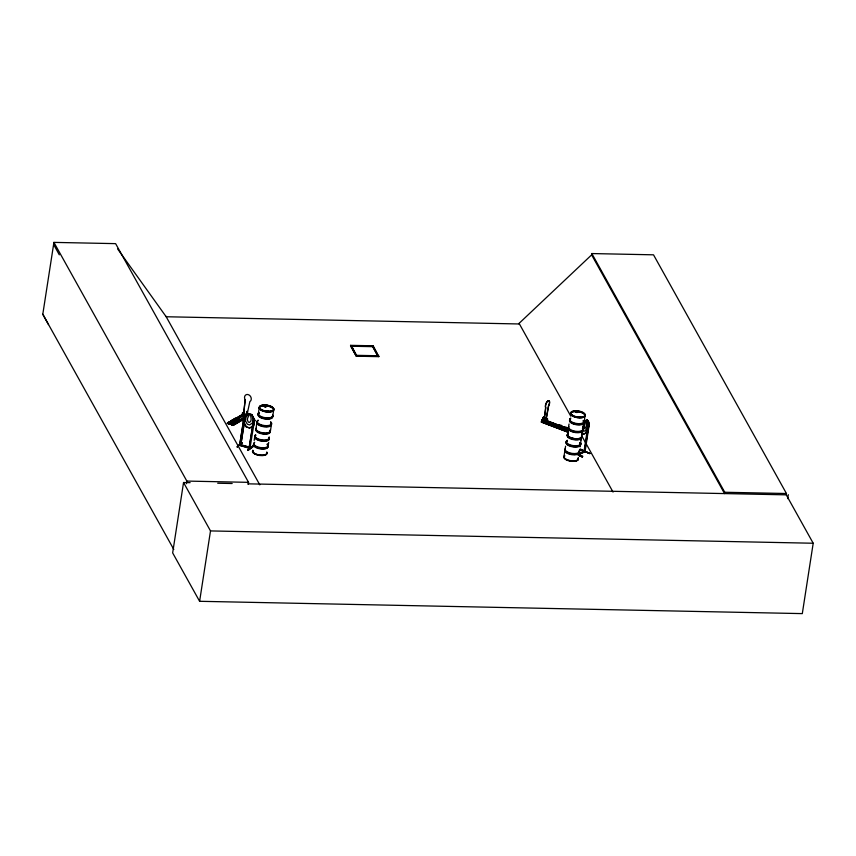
<?xml version="1.0" encoding="UTF-8"?>
<svg xmlns="http://www.w3.org/2000/svg" width="856" height="856" viewBox="0 0 856 856"><rect width="100%" height="100%" fill="white"/><g stroke="black" fill="none" stroke-linecap="round" stroke-linejoin="round"><path stroke-width="1.28" d="M252.745 450.695A7.319 3.039 8.8 0 0 259.625 455.478A7.319 3.039 8.8 0 0 266.751 452.567L266.879 452.343A7.34 3.039 8.8 0 1 259.668 455.221A7.34 3.039 8.8 0 1 252.766 450.438M588.265 423.699L583.974 451.904L584.199 450.823L585.194 450.78M246.935 411.34L246.956 412.089M246.913 412.164L247.095 411.49M545.721 418.274L547.551 418.969L547.091 420.564L544.577 422.029L544.801 420.564L542.062 419.515L541.837 420.981L544.341 419.526C545.903 416.53 543.025 418.937 544.042 417.642M543.967 418.135L543.881 417.428L543.346 418.231M544.395 418.477L544.544 417.792M544.844 418.135C544.48 419.857 545.09 416.904 544.223 418.445M543.935 417.568L543.571 418.327L543.111 417.439L542.79 419.494M245.158 399.805L243.746 413.641L246.956 414.978L249.866 401.592A3.916 3.167 59.8 0 0 250.637 396.617A3.916 3.167 59.8 0 0 245.929 394.83A3.916 3.167 59.8 0 0 245.158 399.805L243.628 413.716L247.084 414.903M543.924 420.97L545.614 407.638A3.916 1.626 -69.2 0 1 546.385 402.662A3.916 1.626 -69.2 0 1 549.188 401.036A3.916 1.626 -69.2 0 1 548.418 406.012L545.903 419.815L544.127 421.045L546.117 419.9L548.621 406.086A3.916 1.626 -69.2 0 0 549.392 401.111A3.916 1.626 -69.2 0 0 546.588 402.748A3.916 1.626 -69.2 0 0 545.818 407.724L544.127 421.045M48.492 324.606L42.8 314.227L53.917 242.387L115.614 243.639L248.55 482.345L248.229 484.4L247.919 483.833L786.247 494.843L813.2 543.239L802.307 613.613L199.609 601.297L172.655 552.901L183.548 482.517L190.118 482.656M186.448 483.694L186.854 481.083L53.917 242.387M199.609 601.297L210.501 530.923L183.548 482.517M229.419 421.666L234.405 423.56L229.419 421.666L227.782 422.618L233.046 425.443L244.549 418.745M230.51 421.034L235.443 423.292L237.133 421.976L232.137 420.082L230.51 421.034L235.496 422.928M232.137 420.082L237.133 421.976M234.405 423.56L231.987 425.1L244.73 417.707M233.602 419.237L238.535 421.494L240.226 420.178L235.24 418.284L233.602 419.237L238.599 421.131M235.24 418.284L240.226 420.178M245.79 415.545L242.633 414.347L242.858 412.87L244.495 411.918L242.473 412.731L242.184 414.561L245.929 415.984M250.252 448.362L250.476 447.367L240.836 444.842L250.07 447.485L249.995 448.565L239.648 445.238L244.035 416.872L248.358 413.619L245.961 417.461L245.437 420.81L247.32 424.191L249.642 424.918L252.392 423.003C254.489 418.456 248.294 407.905 254.767 420.21L253.922 424.64M239.605 445.27L244.206 416.904L245.105 417.182M239.958 444.029L239.701 445.067M245.201 416.851L240.718 445.58L240.022 444.071M240.718 445.58L245.126 417.257M237.251 447.078L242.088 442.606L237.262 446.511M248.486 414.989L249.096 413.673M247.866 450.438L252.723 445.976L247.866 450.438L253.205 446.714L252.723 445.976M248.026 450.406L247.983 449.86M249.909 448.512L254.564 420.243L253.611 419.943L249.043 448.255L249.406 447.067M253.611 419.943L249.096 448.244M254.029 424.715L254.649 420.21L251.867 414.668M254.2 440.412L254.681 437.181M255.944 429.038L256.907 422.8M258.309 413.737L259.272 407.499M268.163 445.58L268.688 442.349M270.453 430.803L271.395 424.737M272.796 415.663L273.781 409.435M350.543 345.931L350.628 345.343L373.173 345.803L378.791 356.652L356.257 356.192L350.543 345.931L373.077 346.391L378.791 356.652M351.324 346.231L351.42 345.642L372.702 346.081L378.01 356.353L356.727 355.914L351.324 346.231L372.617 346.659L378.01 356.353M356.257 356.192L350.628 345.343M356.727 355.914L351.42 345.642M372.617 346.659L372.702 346.081M373.077 346.391L373.173 345.803M542.062 419.515L541.281 422.051M542.64 420.521L543.357 417.535L544.266 417L543.111 417.439M544.02 416.915L543.785 420.082L544.266 417M544.523 419.75L544.801 417.921M547.551 418.969L547.262 420.799L544.288 422.532L544.577 420.692L541.827 419.654M559.096 424.897L556.068 426.994L559.096 424.897C567.656 425.71 552.441 430.6 561.846 425.935M564.286 426.866L561.247 428.963L564.286 426.866C572.835 427.679 557.62 432.569 567.025 427.904M519.346 323.975L519.036 323.408L591.624 254.885L591.828 253.558L653.513 254.821L786.45 493.516L786.247 494.843M565.827 430.707L568.855 428.599M563.911 456.944L564.896 450.705M565.078 449.4L565.591 446.179M569.026 424.03L568.502 427.262A7.426 3.082 8.8 0 0 575.521 432.184A7.426 3.082 8.8 0 0 582.754 429.231M578.495 453.744L578.217 454.825M579.908 445.398L580.304 442.841M580.7 440.284L581.096 437.726M581.695 433.885L582.091 431.328M582.487 428.77L582.883 426.213M579.041 453.22L579.64 449.389M580.036 446.821L583.203 426.352M584.199 421.43L585.097 415.577M580.272 449.625L580.357 449.036L589.977 453.552L580.272 449.625L589.666 453.584M582.262 456.976L578.774 455.403L582.262 456.976L582.743 456.216L578.025 454.226M578.923 454.472L585.023 451.786L589.377 423.634L588.746 423.913L584.316 452.096L584.851 450.62M583.289 425.946L585.076 420.959L583.268 424.244L585.183 421.002L587.473 420.103L589.078 423.485C589.581 427.058 584.712 438.347 582.091 432.002M578.592 454.333L584.691 451.647L589.056 423.367M591.828 253.558L724.754 492.264L724.551 493.58L591.624 254.885M787.691 498.631L788.301 494.682M544.662 418.049L544.181 418.391L544.395 417.846M543.614 417.321L543.378 417.963M265.018 405.798C263.252 406.632 265.97 405.038 266.259 406.6M264.397 406.547C267.372 406.236 265.36 407.681 264.108 406.193M268.249 411.65L267.511 411.265M267.853 411.212L268.27 411.051M576.142 412.335L575.906 411.608M576.356 411.757L577.201 412.239M577.126 412.453L576.773 411.608M578.806 417.022L579.961 417.289L579.063 416.797M578.859 417.214L579.651 417.279M585.097 451.829L583.974 451.904L584.509 452.054M567.464 431.638L541.634 421.837L542.094 421.334M585.354 433.318L588.361 427.829M543.753 418.263L544.106 417.632M541.548 421.676L568.534 431.98M541.666 421.837L567.656 431.392M264.044 406.183L264.697 405.83M265.831 406.589L264.525 406.536M265.777 406.333L265.146 405.979M265.724 406.696L265.36 406.044M266.152 406.589L265.296 406.771M577.554 412.346L575.5 411.961M579.747 416.968L579.052 417.268M244.206 416.904L244.966 417.386M248.358 413.619L251.792 414.764M250.562 414.978L251.15 419.098L250.851 421.066L249.449 422.436L248.294 422.072L247.373 419.964L247.673 418.006L249.449 414.572L250.615 414.935M243.35 421.334L246.271 426.823L249.792 428.054L246.196 426.919L243.404 421.291M254.767 420.21L253.44 420.071M237.604 446.115L241.991 443.194M237.112 446.96L241.852 443.076M239.648 445.238L249.406 448.084L249.299 447.025M248.026 449.924L252.766 446.04M247.962 450.31L252.702 446.425M244.035 416.872L248.326 413.48L251.921 414.625M249.792 428.054L254.082 424.672M578.217 458.313L578.26 458.088A7.34 3.039 8.8 0 1 571.059 460.988A7.34 3.039 8.8 0 1 564.168 456.195M227.257 423.249L228.038 423.56L227.257 423.249L244.27 413.395M247.47 411.479L246.988 414.561L248.711 413.523M227.728 423.217L242.687 414.507M227.91 423.538L242.997 414.85M243.65 414.646L228.252 423.656L229.012 423.934L245.116 414.55M243.66 414.871L228.295 423.699L228.98 423.945M228.884 423.902L244.998 414.518M246.25 416.059L231.762 424.737M246.624 415.984L231.302 424.801L232.072 425.079M244.912 417.771L232.276 425.175L244.238 418.402M244.42 418.723L233.014 425.464M542.875 420.606L543.785 420.082M566.822 430.129L568.801 428.974M585.097 421.056C587.216 417.289 590.255 423.549 588.393 423.645M586.531 420.959L585.772 421.291L584.413 425.443L584.616 428.803L586.381 426.406L586.638 421.002M585.44 433.264L583.107 434.399L581.994 431.959M578.71 453.594L584.113 451.219M579.03 453.734L584.434 451.358M268.463 411.586L267.489 411.64M576.099 411.597L575.435 412.196M576.933 412.442L577.447 412.442M270.25 430.408L270.218 430.418A7.319 3.039 8.8 0 1 263.049 433.329A7.319 3.039 8.8 0 1 256.169 428.556M240.825 444.564L239.819 444.232M264.344 406.012L265.157 406.001M267.939 410.987L267.414 411.265L268.41 411.383M576.965 412.207L576.366 412.164M356.813 355.336L378.095 355.764M356.342 355.604L378.887 356.064M186.854 481.083L248.55 482.345M724.754 492.264L786.45 493.516M217.702 483.223L232.158 483.512M210.501 530.923L813.2 543.239M576.537 412.539L575.639 412.196M265.167 405.894L265.745 405.947M265.135 406.675L264.686 406.247M576.794 411.575L577.222 412.325M545.486 418.402L547.316 419.098M544.341 419.526L547.091 420.564M546.952 420.681L569.09 429.081M545.668 420.435L569.251 429.359M547.048 421.034L569.176 429.434M545.144 420.553L568.512 429.412M545.144 420.745L568.502 429.605M546.47 421.366L562.456 427.433M564.907 428.364L567.368 429.305M568.277 429.947L559.599 426.695L568.223 429.98M544.587 422.083L561.803 428.61M564.265 429.552L566.715 430.482M544.523 422.308L558.872 427.668M559.278 427.904L564.051 429.637M564.2 429.776L567.721 431.028M544.673 422.436L555.801 426.598M227.782 422.618L232.779 424.512M587.377 420.05L587.312 427.283L585.376 430.611L583.856 431.285L582.765 429.284M580.336 449.454L589.977 453.552M577.961 454.611L582.604 456.74L577.896 454.707M576.955 411.864L577.618 412.239M577.115 411.939L577.65 412.367M579.865 417.107L579.191 416.947M117.614 248.925L166.182 316.752L519.432 323.975L519.121 323.408L570.792 416.187M581.845 436.036L613.046 492.072M165.871 316.185L259.796 484.849M42.8 314.227L173.789 549.434M53.607 244.431L59.299 254.821M582.583 429.68A7.319 3.039 8.8 0 1 575.457 432.59A7.319 3.039 8.8 0 1 568.577 427.807M568.32 433.65A7.319 3.039 8.8 0 0 573.509 438.925A7.308 3.028 8.8 0 0 581.556 436.228A7.319 3.039 8.8 0 1 573.509 438.925A7.308 3.028 8.8 0 1 568.32 433.725M581.598 435.747A7.276 3.017 8.8 0 1 574.515 438.636A7.276 3.017 8.8 0 1 567.678 433.885A7.297 3.028 8.8 0 0 574.526 438.625A7.297 3.028 8.8 0 0 581.62 435.725M583.246 420.617A7.426 3.082 8.8 0 1 576.73 424.416A7.426 3.082 8.8 0 1 570.513 418.916M582.786 428.375A7.319 3.039 8.8 0 1 575.66 431.285A7.319 3.039 8.8 0 1 568.78 426.513M583.075 421.077A7.308 3.028 8.8 0 1 576.655 424.811A7.308 3.028 8.8 0 1 570.545 419.408M582.818 428.824A7.426 3.082 8.8 0 1 575.585 431.777A7.426 3.082 8.8 0 1 568.609 426.93M584.017 421.066A7.426 3.082 8.8 0 1 575.831 423.859A7.426 3.082 8.8 0 1 570.577 418.52M583.985 420.606A7.319 3.039 8.8 0 1 575.917 423.367A7.319 3.039 8.8 0 1 570.727 418.103M579.159 451.818A7.319 3.039 8.8 0 1 572.033 454.729A7.319 3.039 8.8 0 1 565.153 449.946M579.319 451.369A7.426 3.082 8.8 0 1 572.097 454.322A7.426 3.082 8.8 0 1 565.12 449.475M578.132 458.345A7.308 3.028 8.8 0 1 570.075 461.095A7.308 3.028 8.8 0 1 564.896 455.841M578.175 457.885A7.276 3.017 8.8 0 1 571.091 460.774A7.276 3.017 8.8 0 1 564.254 456.023M579.812 442.755A7.426 3.082 8.8 0 1 573.306 446.554A7.426 3.082 8.8 0 1 567.079 441.054M579.362 450.513A7.319 3.039 8.8 0 1 572.236 453.423A7.319 3.039 8.8 0 1 565.356 448.651M579.64 443.215A7.308 3.028 8.8 0 1 573.231 446.95A7.308 3.028 8.8 0 1 567.111 441.546M579.384 450.973A7.426 3.082 8.8 0 1 572.161 453.915A7.426 3.082 8.8 0 1 565.185 449.079M580.593 443.205A7.426 3.082 8.8 0 1 572.407 445.997A7.426 3.082 8.8 0 1 567.143 440.658M580.561 442.745A7.319 3.039 8.8 0 1 572.493 445.505A7.319 3.039 8.8 0 1 567.303 440.241M581.545 436.496A7.34 3.039 8.8 0 1 573.456 439.256A7.34 3.039 8.8 0 1 568.256 433.981M581.673 437.716A7.308 3.028 8.8 0 1 572.471 439.449A7.308 3.028 8.8 0 1 568.223 434.399M271.192 423.913A7.319 3.039 8.8 0 1 264.055 426.823A7.319 3.039 8.8 0 1 257.175 422.051M270.646 422.618A7.426 3.082 8.8 0 1 264.13 426.416A7.426 3.082 8.8 0 1 257.913 420.927M270.207 429.98A7.276 3.017 8.8 0 1 263.124 432.869A7.276 3.017 8.8 0 1 256.286 428.128M272.561 415.695A7.426 3.082 8.8 0 1 264.376 418.498A7.426 3.082 8.8 0 1 259.111 413.159M270.689 421.783A7.319 3.039 8.8 0 1 264.258 425.528A7.319 3.039 8.8 0 1 258.127 420.103M272.39 416.144A7.319 3.039 8.8 0 1 264.311 418.905A7.319 3.039 8.8 0 1 259.133 413.641M270.71 422.222A7.426 3.082 8.8 0 1 264.194 426.021A7.426 3.082 8.8 0 1 257.977 420.521M272.615 415.299A7.426 3.082 8.8 0 1 264.429 418.092A7.426 3.082 8.8 0 1 259.175 412.752M272.593 414.85A7.319 3.039 8.8 0 1 265.467 417.76A7.319 3.039 8.8 0 1 258.587 412.977M267.757 446.051A7.319 3.039 8.8 0 1 260.631 448.961A7.319 3.039 8.8 0 1 253.751 444.189M267.211 444.756A7.426 3.082 8.8 0 1 261.658 448.662A7.426 3.082 8.8 0 1 253.729 443.708A7.319 3.039 8.8 0 0 262.717 447.806A7.319 3.039 8.8 0 0 267.265 443.922M266.772 452.118A7.276 3.017 8.8 0 1 259.689 455.007A7.276 3.017 8.8 0 1 252.852 450.267M269.126 437.833A7.426 3.082 8.8 0 1 260.941 440.637A7.426 3.082 8.8 0 1 255.687 435.297M253.954 442.884A7.319 3.039 8.8 0 1 254.703 442.242M267.275 444.36A7.426 3.082 8.8 0 1 261.722 448.255A7.426 3.082 8.8 0 1 253.783 443.312M269.191 437.437A7.426 3.082 8.8 0 1 261.005 440.23A7.426 3.082 8.8 0 1 255.751 434.891M269.159 436.988A7.319 3.039 8.8 0 1 262.032 439.898A7.319 3.039 8.8 0 1 255.152 435.115M270.025 431.135A7.276 3.017 8.8 0 1 262.942 434.024A7.276 3.017 8.8 0 1 256.105 429.273M270.143 430.739A7.34 3.039 8.8 0 1 263.006 433.65A7.34 3.039 8.8 0 1 256.115 428.867M269.18 439.107A7.319 3.039 8.8 0 1 259.957 440.84A7.319 3.039 8.8 0 1 255.698 435.779M237.572 419.322A1.305 0.546 8.8 0 1 237.818 420.21A1.305 0.546 8.8 0 1 235.785 419.825A1.305 0.546 8.8 0 1 236.598 419.13M557.213 425.753L546.075 421.569L557.16 425.785M568.373 432.28L541.313 422.019L568.309 432.312M572.782 415.417A7.308 3.028 8.8 0 0 584.937 415.663A7.308 3.028 8.8 0 0 576.195 410.752A7.308 3.028 8.8 0 0 572.782 415.417M572.675 416.091A7.308 3.028 8.8 0 0 584.83 416.337A7.308 3.028 8.8 0 0 576.088 411.415A7.308 3.028 8.8 0 0 572.675 416.091A7.297 3.028 8.8 0 0 584.808 416.348A7.297 3.028 8.8 0 0 576.088 411.436A7.297 3.028 8.8 0 0 572.685 416.102M572.718 415.706A7.34 3.039 8.8 0 0 584.916 415.952A7.34 3.039 8.8 0 0 576.142 411.019A7.34 3.039 8.8 0 0 572.718 415.706M261.38 409.65A7.319 3.039 8.8 0 0 273.546 409.906A7.319 3.039 8.8 0 0 264.793 404.974A7.319 3.039 8.8 0 0 261.38 409.65A7.319 3.039 8.8 0 0 273.546 409.938A7.319 3.039 8.8 0 0 264.782 405.016A7.319 3.039 8.8 0 0 261.369 409.692M261.305 410.313A7.276 3.017 8.8 0 0 273.406 410.57A7.297 3.028 8.8 0 0 264.697 405.648A7.297 3.028 8.8 0 0 261.294 410.313A7.297 3.028 8.8 0 0 273.417 410.559A7.276 3.017 8.8 0 0 264.697 405.669A7.276 3.017 8.8 0 0 261.305 410.313M261.326 409.917A7.34 3.039 8.8 0 0 273.524 410.163A7.34 3.039 8.8 0 0 264.75 405.23A7.34 3.039 8.8 0 0 261.326 409.917M236.031 419.675A1.305 0.546 8.8 0 0 238.203 419.718A1.305 0.546 8.8 0 0 236.641 418.841A1.305 0.546 8.8 0 0 236.031 419.675M558.058 426.545A1.305 0.546 8.8 0 0 560.231 426.588A1.305 0.546 8.8 0 0 558.668 425.71A1.305 0.546 8.8 0 0 558.058 426.545M558.112 426.256A1.305 0.546 8.8 0 0 560.273 426.299A1.305 0.546 8.8 0 0 558.711 425.421A1.305 0.546 8.8 0 0 558.112 426.256"/></g></svg>
